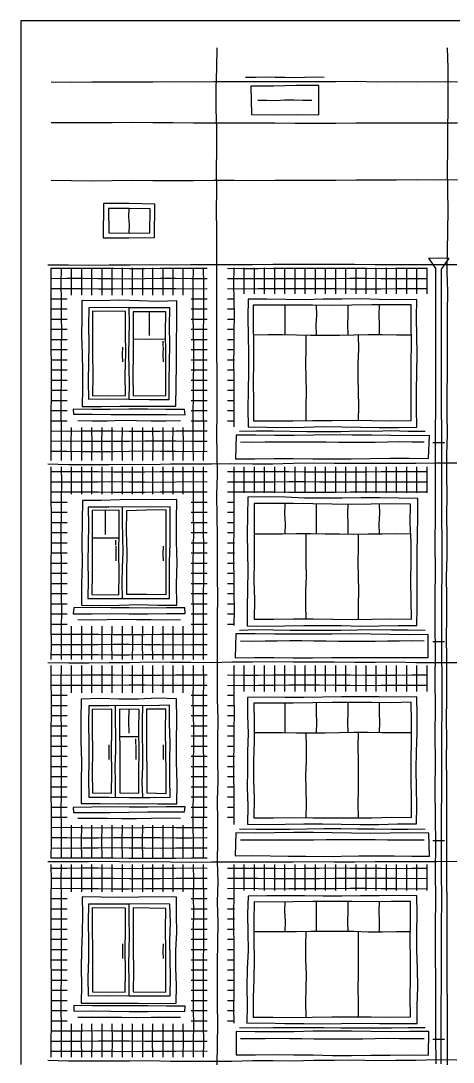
# Model space of a CAD drawing. Header units: millimetres. Extents: x 0 to 345, y 0 to 655.
# Drawn here: x 180 to 243.8, y 166.4 to 320 of the extents above; entities that cross this region are included whole.
import ezdxf

# ---------------------------------------------------------------- set-up
doc = ezdxf.new("R2010")
doc.units = ezdxf.units.MM
for name, color, linetype, true_color in [('01_KARKAS', 1, 'Continuous', 0xd62728), ('02_PROYOMY', 5, 'Continuous', 0x1f5fd6), ('03_BALKONY', 3, 'Continuous', 0x2ca02c), ('04_KLADKA', 32, 'Continuous', 0x8c5a2b), ('06_VODOSTOK', 4, 'Continuous', 0x0f9aa0), ('08_KRYSHA', 8, 'Continuous', 0x444444)]:
    doc.layers.add(name, color=color, linetype=linetype, true_color=true_color)

msp = doc.modelspace()

# ---------------------------------------------------------------- linework, layer by layer
at = {"layer": '01_KARKAS'}
for points in [[(246, 320), (243, 320), (240, 320), (237, 320), (234, 320), (231, 320), (228, 320), (225, 320), (222, 320), (219, 320), (216, 320), (213, 320), (210, 320), (207, 320), (204, 320), (201, 320), (198, 320), (195, 320), (192, 320), (189, 320), (186, 320), (183, 320), (180, 320)], [(180, 320), (180, 316.98), (180, 313.96), (180, 310.94), (180, 307.92), (180, 304.91), (180, 301.89), (180, 298.87), (180, 295.85), (180, 292.83), (180, 289.81), (180, 286.79), (180, 283.77), (180, 280.75), (180, 277.74), (180, 274.72), (180, 271.7), (180, 268.68), (180, 265.66), (180, 262.64), (180, 259.62), (180, 256.6), (180, 253.58), (180, 250.57), (180, 247.55), (180, 244.53), (180, 241.51), (180, 238.49), (180, 235.47), (180, 232.45), (180, 229.43), (180, 226.42), (180, 223.4), (180, 220.38), (180, 217.36), (180, 214.34), (180, 211.32), (180, 208.3), (180, 205.28), (180, 202.26), (180, 199.25), (180, 196.23), (180, 193.21), (180, 190.19), (180, 187.17), (180, 184.15), (180, 181.13), (180, 178.11), (180, 175.09), (180, 172.08), (180, 169.06), (180, 166.04)], [(209.02, 166), (209.03, 169), (209.08, 172), (209.05, 175), (209.04, 178), (209.07, 181), (209.11, 184), (209.12, 187), (209.04, 190), (209.13, 193), (209.04, 196), (209.09, 199), (209.09, 202), (209.04, 205), (209.14, 208), (209.09, 211), (209.08, 214), (209.13, 217), (209.06, 220), (209.06, 223), (209.07, 226), (209.06, 229), (209.04, 232), (209.1, 235), (209.06, 238), (209.03, 241), (209.04, 244), (209, 247), (208.97, 250), (209.04, 253), (208.99, 256), (208.96, 259), (208.98, 262), (209.01, 265), (208.98, 268), (208.97, 271), (208.95, 274), (208.94, 277), (208.97, 280), (208.97, 283), (208.97, 286), (208.95, 289), (208.91, 292), (208.94, 295), (208.91, 298), (208.93, 301), (208.94, 304), (208.87, 307), (208.87, 310), (208.94, 313), (209, 316)], [(243.01, 166), (243.01, 169), (242.99, 172), (243, 175), (242.95, 178), (242.95, 181), (242.97, 184), (242.94, 187), (242.94, 190), (242.93, 193), (242.9, 196), (242.92, 199), (242.9, 202), (242.92, 205), (242.93, 208), (242.88, 211), (242.92, 214), (242.87, 217), (242.91, 220), (242.92, 223), (242.9, 226), (242.88, 229), (242.9, 232), (242.91, 235), (242.88, 238), (242.94, 241), (242.94, 244), (242.89, 247), (242.95, 250), (242.9, 253), (242.92, 256), (243, 259), (242.95, 262), (242.95, 265), (242.99, 268), (243.03, 271), (243, 274), (243.02, 277), (243.05, 280), (242.97, 283), (243.03, 286), (243.07, 289), (243.09, 292), (243.04, 295), (243.01, 298), (243.06, 301), (243.06, 304), (243.1, 307), (243.1, 310), (243.12, 313), (243, 316)], [(184, 284), (187.02, 283.98), (190.04, 283.95), (193.06, 283.98), (196.08, 284.02), (199.1, 284.03), (202.12, 283.98), (205.13, 284.03), (208.15, 284.03), (211.17, 284.04), (214.19, 284.03), (217.21, 284.09), (220.23, 284.09), (223.25, 284.08), (226.27, 284.11), (229.29, 284.09), (232.31, 284.05), (235.33, 284.07), (238.35, 284.03), (241.37, 284.07), (244.38, 284.05)], [(184, 254.67), (187.02, 254.55), (190.04, 254.55), (193.06, 254.57), (196.08, 254.6), (199.1, 254.57), (202.12, 254.66), (205.13, 254.66), (208.15, 254.66), (211.17, 254.69), (214.19, 254.66), (217.21, 254.66), (220.23, 254.76), (223.25, 254.77), (226.27, 254.76), (229.29, 254.74), (232.31, 254.74), (235.33, 254.73), (238.35, 254.76), (241.37, 254.78), (244.38, 254.78)], [(184, 225.33), (187.02, 225.29), (190.04, 225.3), (193.06, 225.34), (196.08, 225.32), (199.1, 225.43), (202.12, 225.41), (205.13, 225.37), (208.15, 225.36), (211.17, 225.42), (214.19, 225.45), (217.21, 225.47), (220.23, 225.42), (223.25, 225.44), (226.27, 225.43), (229.29, 225.39), (232.31, 225.38), (235.33, 225.42), (238.35, 225.34), (241.37, 225.33), (244.38, 225.36)], [(184, 196), (187.02, 195.99), (190.04, 195.97), (193.06, 196.01), (196.08, 195.94), (199.1, 195.97), (202.12, 195.94), (205.13, 195.89), (208.15, 195.94), (211.17, 195.93), (214.19, 195.95), (217.21, 195.94), (220.23, 195.95), (223.25, 195.97), (226.27, 195.91), (229.29, 195.93), (232.31, 195.97), (235.33, 195.98), (238.35, 195.99), (241.37, 195.97), (244.38, 196.03)], [(184, 166.67), (187.02, 166.57), (190.04, 166.56), (193.06, 166.56), (196.08, 166.57), (199.1, 166.61), (202.12, 166.55), (205.13, 166.54), (208.15, 166.55), (211.17, 166.55), (214.19, 166.63), (217.21, 166.62), (220.23, 166.57), (223.25, 166.67), (226.27, 166.66), (229.29, 166.7), (232.31, 166.64), (235.33, 166.66), (238.35, 166.68), (241.37, 166.75), (244.38, 166.71)]]:
    msp.add_lwpolyline(points, dxfattribs=at)
at = {"layer": '02_PROYOMY'}
for points in [[(189.03, 278.74), (189.03, 276.14), (188.98, 273.53), (189.07, 270.93), (189.09, 268.33), (189.09, 265.72), (189.08, 263.12)], [(203.06, 278.67), (200.25, 278.61), (197.44, 278.69), (194.64, 278.78), (191.83, 278.68), (189.03, 278.74)], [(202.9, 263.15), (202.95, 266.26), (202.99, 269.36), (202.97, 272.46), (203.04, 275.56), (203.06, 278.67)], [(190.03, 277.68), (190, 274.99), (190.04, 272.29), (190.01, 269.6), (189.97, 266.91), (189.99, 264.21)], [(202.02, 277.67), (199.02, 277.66), (196.02, 277.66), (193.02, 277.69), (190.03, 277.68)], [(190.59, 277.15), (190.58, 274.03), (190.61, 270.92), (190.62, 267.8), (190.6, 264.69)], [(195.48, 277.14), (190.59, 277.15)], [(195.46, 264.74), (195.43, 267.84), (195.5, 270.94), (195.47, 274.04), (195.48, 277.14)], [(196, 264.17), (196.04, 266.42), (195.99, 268.67), (195.97, 270.92), (196.01, 273.17), (196.03, 275.42), (196, 277.67)], [(196.6, 277.09), (196.59, 273.99), (196.59, 270.89), (196.54, 267.79), (196.57, 264.69)], [(201.4, 277.06), (196.6, 277.09)], [(199, 273.58), (198.99, 275.32), (199, 277.07)], [(201.44, 264.73), (201.44, 267.82), (201.43, 270.9), (201.38, 273.98), (201.4, 277.06)], [(201.92, 264.16), (201.91, 266.86), (201.98, 269.56), (202.03, 272.27), (201.95, 274.97), (202.02, 277.67)], [(196.6, 273.08), (199, 273.06), (201.4, 273.08)], [(201, 271.98), (201, 272.73)], [(195.05, 269.68), (195.02, 270.76), (195.05, 271.85)], [(201.05, 269.68), (201.04, 270.76), (201.05, 271.85)], [(189.99, 264.21), (192.97, 264.23), (195.96, 264.2), (198.94, 264.15), (201.92, 264.16)], [(190.6, 264.69), (195.46, 264.74)], [(196.57, 264.69), (201.44, 264.73)], [(204.16, 262.65), (201.43, 262.64), (198.69, 262.69), (195.96, 262.71), (193.22, 262.68), (190.49, 262.66), (187.75, 262.71)], [(187.75, 262.71), (187.78, 261.98)], [(189.08, 263.12), (191.85, 263.1), (194.61, 263.13), (197.38, 263.17), (200.14, 263.16), (202.9, 263.15)], [(187.78, 261.98), (190.52, 261.99), (193.27, 261.92), (196.01, 261.92), (198.76, 261.93), (201.5, 261.92), (204.25, 261.89)], [(204.25, 261.89), (204.16, 262.65)], [(188.4, 261.02), (190.57, 260.99), (192.74, 261.01), (194.91, 261.07), (197.09, 261.03), (199.26, 261), (201.43, 260.99), (203.6, 261.02)], [(189.11, 249.26), (189.04, 246.17), (189.01, 243.07), (189.05, 239.98), (188.96, 236.89), (188.96, 233.79)], [(203.03, 249.4), (200.25, 249.34), (197.46, 249.38), (194.68, 249.33), (191.89, 249.25), (189.11, 249.26)], [(203.03, 233.82), (203.01, 236.94), (203.09, 240.05), (203.01, 243.17), (202.98, 246.28), (203.03, 249.4)], [(189.96, 248.27), (190, 245.57), (189.97, 242.88), (189.91, 240.18), (189.96, 237.48), (189.92, 234.78)], [(202.04, 248.3), (199.02, 248.25), (196, 248.32), (192.98, 248.25), (189.96, 248.27)], [(190.54, 247.74), (190.52, 244.65), (190.52, 241.55), (190.56, 238.46), (190.51, 235.36)], [(194.51, 247.82), (190.54, 247.74)], [(192.52, 244.24), (192.52, 245.99), (192.52, 247.73)], [(194.48, 235.34), (194.51, 238.46), (194.47, 241.58), (194.53, 244.7), (194.51, 247.82)], [(195.04, 234.83), (194.99, 237.08), (195.02, 239.33), (195.11, 241.58), (195.05, 243.83), (195.02, 246.08), (195.04, 248.33)], [(195.62, 247.73), (195.58, 244.66), (195.64, 241.58), (195.59, 238.51), (195.61, 235.43)], [(201.48, 247.84), (198.55, 247.82), (195.62, 247.73)], [(201.47, 235.35), (201.46, 238.47), (201.48, 241.59), (201.47, 244.72), (201.48, 247.84)], [(201.95, 234.76), (201.97, 237.46), (201.94, 240.17), (202.04, 242.88), (202.04, 245.59), (202.04, 248.3)], [(190.6, 243.74), (192.52, 243.71), (194.44, 243.74)], [(194.04, 242.64), (194.04, 243.39)], [(194.09, 240.34), (194.1, 241.43), (194.09, 242.51)], [(201.05, 240.34), (201.03, 241.43), (201.05, 242.51)], [(190.51, 235.36), (194.48, 235.34)], [(195.61, 235.43), (198.54, 235.4), (201.47, 235.35)], [(188.96, 233.79), (191.77, 233.76), (194.59, 233.8), (197.4, 233.88), (200.22, 233.8), (203.03, 233.82)], [(189.92, 234.78), (192.93, 234.77), (195.94, 234.77), (198.94, 234.79), (201.95, 234.76)], [(187.81, 233.39), (187.74, 232.52)], [(187.74, 232.52), (190.49, 232.53), (193.24, 232.57), (196, 232.5), (198.75, 232.51), (201.5, 232.58), (204.25, 232.55)], [(204.23, 233.39), (201.5, 233.41), (198.76, 233.37), (196.02, 233.38), (193.28, 233.4), (190.54, 233.43), (187.81, 233.39)], [(204.25, 232.55), (204.23, 233.39)], [(188.4, 231.68), (190.57, 231.62), (192.74, 231.68), (194.91, 231.72), (197.09, 231.7), (199.26, 231.66), (201.43, 231.64), (203.6, 231.68)], [(188.91, 219.95), (188.87, 216.87), (188.85, 213.8), (188.95, 210.72), (188.9, 207.64), (188.9, 204.56)], [(202.98, 220), (200.17, 220.06), (197.35, 219.92), (194.54, 219.93), (191.72, 220.01), (188.91, 219.95)], [(203.04, 204.49), (203.11, 207.59), (203.01, 210.69), (202.97, 213.8), (203.04, 216.9), (202.98, 220)], [(190.03, 218.93), (190, 216.24), (190.05, 213.54), (190.04, 210.84), (190, 208.15), (190.03, 205.45)], [(201.97, 219.02), (198.98, 218.97), (196, 219), (193.02, 218.96), (190.03, 218.93)], [(190.55, 218.42), (190.53, 215.34), (190.6, 212.26), (190.54, 209.17), (190.58, 206.09)], [(193.42, 218.44), (190.55, 218.42)], [(193.41, 206.04), (193.42, 209.14), (193.38, 212.24), (193.43, 215.34), (193.42, 218.44)], [(194, 205.5), (193.99, 207.75), (193.94, 210), (194.02, 212.25), (194.04, 214.5), (193.99, 216.75), (194, 219)], [(194.59, 218.44), (194.58, 215.35), (194.61, 212.27), (194.64, 209.19), (194.6, 206.1)], [(197.5, 218.42), (194.59, 218.44)], [(196, 214.91), (195.96, 216.66), (196, 218.4)], [(197.42, 206.05), (197.43, 209.15), (197.49, 212.24), (197.45, 215.33), (197.5, 218.42)], [(198, 205.5), (197.94, 207.75), (198.04, 210), (198.01, 212.25), (197.95, 214.5), (197.99, 216.75), (198, 219)], [(201.42, 218.43), (198.54, 218.46)], [(198.54, 218.46), (198.56, 215.37), (198.54, 212.28), (198.59, 209.19), (198.59, 206.11)], [(201.45, 206.03), (201.46, 209.13), (201.43, 212.23), (201.39, 215.33), (201.42, 218.43)], [(202.04, 205.45), (202.01, 208.17), (202, 210.88), (202.04, 213.59), (201.96, 216.31), (201.97, 219.02)], [(194.6, 214.41), (197.4, 214.41)], [(197, 213.31), (197, 214.06)], [(193.05, 211.01), (193.06, 212.09), (193.05, 213.18)], [(197.05, 211.01), (197.04, 212.09), (197.05, 213.18)], [(201.05, 211.01), (201.08, 212.09), (201.05, 213.18)], [(190.58, 206.09), (193.41, 206.04)], [(194.6, 206.1), (197.42, 206.05)], [(198.59, 206.11), (201.45, 206.03)], [(188.9, 204.56), (191.73, 204.53), (194.56, 204.49), (197.39, 204.55), (200.21, 204.5), (203.04, 204.49)], [(190.03, 205.45), (193.03, 205.49), (196.03, 205.43), (199.03, 205.43), (202.04, 205.45)], [(204.25, 204.05), (201.49, 204.03), (198.74, 203.99), (195.99, 204.01), (193.24, 204.03), (190.49, 203.99), (187.74, 203.96)], [(187.74, 203.96), (187.76, 203.22)], [(187.76, 203.22), (190.49, 203.21), (193.22, 203.23), (195.95, 203.28), (198.69, 203.3), (201.42, 203.3), (204.15, 203.32)], [(204.15, 203.32), (204.25, 204.05)], [(188.4, 202.35), (190.57, 202.39), (192.74, 202.37), (194.91, 202.32), (197.09, 202.31), (199.26, 202.38), (201.43, 202.41), (203.6, 202.35)], [(189.06, 190.76), (189.1, 188.14), (189.06, 185.53), (188.98, 182.91), (188.93, 180.3), (188.97, 177.68), (188.93, 175.06)], [(202.98, 190.72), (200.2, 190.78), (197.41, 190.73), (194.63, 190.69), (191.85, 190.74), (189.06, 190.76)], [(202.95, 175.06), (202.99, 177.67), (202.91, 180.28), (202.91, 182.89), (203.03, 185.5), (203.01, 188.11), (202.98, 190.72)], [(190, 189.68), (189.97, 186.98), (190, 184.28), (189.98, 181.58), (189.92, 178.88), (189.94, 176.18)], [(202.03, 189.7), (199.03, 189.73), (196.02, 189.68), (193.01, 189.7), (190, 189.68)], [(190.56, 189.15), (190.55, 186.05), (190.57, 182.95), (190.61, 179.85), (190.6, 176.75)], [(195.48, 189.1), (190.56, 189.15)], [(195.41, 176.72), (195.44, 179.81), (195.43, 182.91), (195.47, 186.01), (195.48, 189.1)], [(196, 176.17), (195.99, 178.42), (195.97, 180.67), (196.01, 182.92), (196.03, 185.17), (195.99, 187.42), (196, 189.67)], [(196.6, 189.14), (196.59, 186.04), (196.6, 182.94), (196.64, 179.85), (196.6, 176.75)], [(201.41, 189.06), (196.6, 189.14)], [(201.42, 176.7), (201.41, 179.79), (201.44, 182.88), (201.39, 185.97), (201.41, 189.06)], [(202.06, 176.18), (202.11, 178.88), (202.05, 181.59), (202.03, 184.29), (202.09, 187), (202.03, 189.7)], [(195.05, 181.68), (195.07, 182.76), (195.05, 183.85)], [(201.05, 181.68), (201.01, 182.76), (201.05, 183.85)], [(190.6, 176.75), (195.41, 176.72)], [(196.6, 176.75), (201.42, 176.7)], [(189.94, 176.18), (192.97, 176.21), (196, 176.17), (199.03, 176.17), (202.06, 176.18)], [(187.85, 174.74), (187.82, 173.92)], [(187.82, 173.92), (190.55, 173.93), (193.28, 173.91), (196.02, 173.87), (198.75, 173.86), (201.49, 173.91), (204.22, 173.87)], [(204.25, 174.64), (201.52, 174.65), (198.78, 174.7), (196.05, 174.68), (193.32, 174.68), (190.58, 174.71), (187.85, 174.74)], [(188.93, 175.06), (191.73, 175.06), (194.54, 175.1), (197.34, 175.06), (200.15, 175.02), (202.95, 175.06)], [(204.22, 173.87), (204.25, 174.64)], [(188.4, 173.02), (190.57, 173.03), (192.74, 173.03), (194.91, 173), (197.09, 172.99), (199.26, 173.02), (201.43, 173.04), (203.6, 173.02)]]:
    msp.add_lwpolyline(points, dxfattribs=at)
at = {"layer": '03_BALKONY'}
for points in [[(213.59, 278.93), (213.54, 276.24), (213.55, 273.55), (213.63, 270.86), (213.63, 268.17), (213.55, 265.48), (213.53, 262.79), (213.57, 260.1)], [(238.47, 278.9), (235.71, 278.86), (232.94, 278.88), (230.18, 278.97), (227.41, 278.95), (224.65, 278.93), (221.88, 278.86), (219.12, 278.89), (216.35, 278.93), (213.59, 278.93)], [(237.64, 278.08), (234.73, 278.12), (231.82, 278.09), (228.9, 278.05), (225.99, 278.02), (223.07, 278.05), (220.16, 278.07), (217.25, 278.07), (214.33, 278.04)], [(219.04, 273.67), (219.03, 275.13), (219.03, 276.6), (219.04, 278.07)], [(223.68, 273.67), (223.64, 275.13), (223.71, 276.6), (223.68, 278.07)], [(228.32, 273.67), (228.29, 275.13), (228.34, 276.6), (228.32, 278.07)], [(232.96, 273.67), (232.99, 275.13), (232.9, 276.6), (232.96, 278.07)], [(237.65, 261.06), (237.63, 263.9), (237.62, 266.73), (237.64, 269.57), (237.69, 272.41), (237.65, 275.24), (237.64, 278.08)], [(238.48, 260.06), (238.43, 262.75), (238.43, 265.44), (238.5, 268.13), (238.53, 270.82), (238.5, 273.51), (238.42, 276.21), (238.47, 278.9)], [(214.33, 278.04), (214.31, 275.2), (214.37, 272.36), (214.37, 269.53), (214.3, 266.69), (214.34, 263.85), (214.35, 261.01)], [(214.4, 273.67), (216.51, 273.71), (218.62, 273.71), (220.73, 273.67), (222.84, 273.61), (224.95, 273.62), (227.05, 273.65), (229.16, 273.67), (231.27, 273.71), (233.38, 273.73), (235.49, 273.68), (237.6, 273.67)], [(222.13, 261.07), (222.12, 263.17), (222.18, 265.27), (222.12, 267.37), (222.09, 269.47), (222.13, 271.57), (222.13, 273.67)], [(229.87, 261.07), (229.9, 263.17), (229.89, 265.27), (229.82, 267.37), (229.83, 269.47), (229.92, 271.57), (229.87, 273.67)], [(213.57, 260.1), (216.34, 260.04), (219.1, 260.03), (221.87, 260.06), (224.64, 260.14), (227.41, 260.11), (230.17, 260.08), (232.94, 260), (235.71, 260.02), (238.48, 260.06)], [(214.35, 261.01), (217.26, 261.01), (220.18, 260.98), (223.09, 261.03), (226, 261.05), (228.91, 261.09), (231.83, 261.04), (234.74, 261), (237.65, 261.06)], [(211.81, 258.89), (211.69, 255.37)], [(240.34, 258.84), (237.49, 258.8), (234.64, 258.85), (231.78, 258.86), (228.93, 258.9), (226.08, 258.91), (223.22, 258.88), (220.37, 258.81), (217.52, 258.85), (214.67, 258.86), (211.81, 258.89)], [(212.3, 259.47), (214.79, 259.5), (217.28, 259.5), (219.77, 259.49), (222.26, 259.43), (224.75, 259.4), (227.25, 259.41), (229.74, 259.51), (232.23, 259.49), (234.72, 259.54), (237.21, 259.46), (239.7, 259.47)], [(240.21, 255.44), (240.34, 258.84)], [(212.45, 257.87), (214.26, 257.85), (216.06, 257.89), (217.87, 257.9), (219.68, 257.89), (221.48, 257.9), (223.29, 257.88), (225.1, 257.87), (226.9, 257.82), (228.71, 257.83), (230.52, 257.82), (232.32, 257.85), (234.13, 257.88), (235.94, 257.92), (237.74, 257.91), (239.55, 257.87)], [(211.69, 255.37), (214.54, 255.39), (217.39, 255.43), (220.24, 255.43), (223.1, 255.39), (225.95, 255.39), (228.8, 255.4), (231.65, 255.44), (234.5, 255.47), (237.35, 255.49), (240.21, 255.44)], [(213.53, 249.71), (213.48, 247), (213.44, 244.29), (213.46, 241.58), (213.54, 238.88), (213.49, 236.17), (213.43, 233.46), (213.42, 230.75)], [(238.61, 249.53), (235.82, 249.58), (233.03, 249.62), (230.25, 249.62), (227.46, 249.58), (224.67, 249.6), (221.89, 249.6), (219.1, 249.72), (216.31, 249.77), (213.53, 249.71)], [(238.5, 230.78), (238.54, 233.46), (238.53, 236.14), (238.52, 238.81), (238.55, 241.49), (238.59, 244.17), (238.64, 246.85), (238.61, 249.53)], [(214.44, 248.79), (214.45, 245.95), (214.48, 243.11), (214.44, 240.27), (214.43, 237.43), (214.49, 234.59), (214.47, 231.75)], [(237.53, 248.68), (234.64, 248.73), (231.76, 248.7), (228.87, 248.67), (225.98, 248.71), (223.1, 248.76), (220.21, 248.78), (217.32, 248.81), (214.44, 248.79)], [(219.04, 244.33), (219.09, 245.8), (219, 247.27), (219.04, 248.73)], [(223.68, 244.33), (223.68, 245.8), (223.68, 247.27), (223.68, 248.73)], [(228.32, 244.33), (228.34, 245.8), (228.31, 247.27), (228.32, 248.73)], [(232.96, 244.33), (232.93, 245.8), (233, 247.27), (232.96, 248.73)], [(237.68, 231.74), (237.62, 234.57), (237.59, 237.39), (237.64, 240.21), (237.63, 243.03), (237.52, 245.86), (237.53, 248.68)], [(214.4, 244.33), (216.51, 244.3), (218.62, 244.34), (220.73, 244.39), (222.84, 244.37), (224.95, 244.33), (227.05, 244.33), (229.16, 244.29), (231.27, 244.31), (233.38, 244.31), (235.49, 244.35), (237.6, 244.33)], [(222.13, 231.73), (222.07, 233.83), (222.08, 235.93), (222.19, 238.03), (222.15, 240.13), (222.12, 242.23), (222.13, 244.33)], [(229.87, 231.73), (229.89, 233.83), (229.93, 235.93), (229.88, 238.03), (229.84, 240.13), (229.88, 242.23), (229.87, 244.33)], [(213.42, 230.75), (216.21, 230.69), (219, 230.76), (221.78, 230.81), (224.57, 230.81), (227.36, 230.79), (230.14, 230.7), (232.93, 230.74), (235.72, 230.79), (238.5, 230.78)], [(214.47, 231.75), (217.37, 231.75), (220.27, 231.78), (223.17, 231.77), (226.07, 231.72), (228.97, 231.69), (231.87, 231.73), (234.78, 231.79), (237.68, 231.74)], [(211.77, 229.56), (211.66, 226.05)], [(240.16, 229.45), (237.32, 229.4), (234.48, 229.48), (231.65, 229.53), (228.81, 229.55), (225.97, 229.53), (223.13, 229.5), (220.29, 229.5), (217.45, 229.5), (214.61, 229.56), (211.77, 229.56)], [(212.3, 230.13), (214.79, 230.21), (217.28, 230.18), (219.77, 230.13), (222.26, 230.1), (224.75, 230.1), (227.25, 230.09), (229.74, 230.15), (232.23, 230.19), (234.72, 230.15), (237.21, 230.15), (239.7, 230.13)], [(240.16, 226.09), (240.16, 229.45)], [(212.45, 228.53), (214.26, 228.51), (216.06, 228.54), (217.87, 228.55), (219.68, 228.58), (221.48, 228.57), (223.29, 228.54), (225.1, 228.55), (226.9, 228.51), (228.71, 228.51), (230.52, 228.5), (232.32, 228.49), (234.13, 228.52), (235.94, 228.54), (237.74, 228.58), (239.55, 228.53)], [(211.66, 226.05), (214.51, 226.06), (217.36, 226.06), (220.21, 226.03), (223.06, 226.04), (225.91, 226.06), (228.76, 226.1), (231.61, 226.1), (234.46, 226.1), (237.31, 226.07), (240.16, 226.09)], [(213.48, 220.2), (213.46, 217.53), (213.56, 214.86), (213.49, 212.19), (213.47, 209.51), (213.44, 206.84), (213.51, 204.17), (213.49, 201.49)], [(238.49, 220.27), (235.71, 220.23), (232.93, 220.26), (230.15, 220.29), (227.37, 220.27), (224.59, 220.24), (221.81, 220.17), (219.04, 220.18), (216.26, 220.22), (213.48, 220.2)], [(238.41, 201.52), (238.46, 204.2), (238.44, 206.87), (238.37, 209.55), (238.42, 212.23), (238.51, 214.91), (238.51, 217.59), (238.49, 220.27)], [(214.42, 219.34), (214.45, 216.52), (214.45, 213.7), (214.37, 210.87), (214.38, 208.05), (214.45, 205.23), (214.4, 202.41)], [(237.65, 219.47), (234.75, 219.4), (231.84, 219.44), (228.94, 219.44), (226.04, 219.42), (223.13, 219.38), (220.23, 219.34), (217.33, 219.36), (214.42, 219.34)], [(219.04, 215), (219.03, 216.47), (219.04, 217.93), (219.04, 219.4)], [(223.68, 215), (223.71, 216.47), (223.66, 217.93), (223.68, 219.4)], [(228.32, 215), (228.31, 216.47), (228.33, 217.93), (228.32, 219.4)], [(232.96, 215), (233, 216.47), (232.95, 217.93), (232.96, 219.4)], [(237.68, 202.46), (237.69, 205.3), (237.65, 208.13), (237.62, 210.97), (237.68, 213.8), (237.69, 216.64), (237.65, 219.47)], [(214.4, 215), (216.51, 215.01), (218.62, 215), (220.73, 214.98), (222.84, 214.96), (224.95, 214.98), (227.05, 215.01), (229.16, 215.06), (231.27, 215.05), (233.38, 215.01), (235.49, 215), (237.6, 215)], [(222.13, 202.4), (222.17, 204.5), (222.13, 206.6), (222.1, 208.7), (222.17, 210.8), (222.19, 212.9), (222.13, 215)], [(229.87, 202.4), (229.82, 204.5), (229.86, 206.6), (229.89, 208.7), (229.88, 210.8), (229.83, 212.9), (229.87, 215)], [(213.49, 201.49), (216.26, 201.43), (219.03, 201.5), (221.8, 201.55), (224.57, 201.54), (227.34, 201.51), (230.11, 201.45), (232.87, 201.44), (235.64, 201.53), (238.41, 201.52)], [(214.4, 202.41), (217.31, 202.43), (220.22, 202.47), (223.13, 202.44), (226.04, 202.4), (228.95, 202.41), (231.86, 202.44), (234.77, 202.51), (237.68, 202.46)], [(211.76, 200.21), (211.67, 196.81)], [(240.23, 200.17), (237.38, 200.21), (234.54, 200.17), (231.69, 200.11), (228.84, 200.16), (225.99, 200.2), (223.15, 200.26), (220.3, 200.25), (217.45, 200.19), (214.6, 200.16), (211.76, 200.21)], [(212.3, 200.8), (214.79, 200.77), (217.28, 200.77), (219.77, 200.76), (222.26, 200.81), (224.75, 200.87), (227.25, 200.83), (229.74, 200.82), (232.23, 200.79), (234.72, 200.73), (237.21, 200.77), (239.7, 200.8)], [(240.34, 196.77), (240.23, 200.17)], [(212.45, 199.2), (214.26, 199.2), (216.06, 199.18), (217.87, 199.16), (219.68, 199.18), (221.48, 199.16), (223.29, 199.18), (225.1, 199.23), (226.9, 199.24), (228.71, 199.22), (230.52, 199.22), (232.32, 199.22), (234.13, 199.18), (235.94, 199.17), (237.74, 199.17), (239.55, 199.2)], [(211.67, 196.81), (214.28, 196.87), (216.88, 196.82), (219.49, 196.76), (222.09, 196.75), (224.7, 196.73), (227.31, 196.79), (229.91, 196.81), (232.52, 196.83), (235.12, 196.82), (237.73, 196.78), (240.34, 196.77)], [(213.55, 190.87), (213.48, 188.19), (213.52, 185.51), (213.56, 182.83), (213.44, 180.15), (213.38, 177.47), (213.41, 174.79), (213.39, 172.11)], [(238.5, 190.94), (235.73, 190.97), (232.96, 190.94), (230.18, 190.9), (227.41, 190.89), (224.64, 190.89), (221.87, 190.9), (219.1, 190.93), (216.32, 190.94), (213.55, 190.87)], [(238.54, 172.06), (238.51, 174.76), (238.61, 177.46), (238.57, 180.15), (238.5, 182.85), (238.49, 185.55), (238.52, 188.25), (238.5, 190.94)], [(214.46, 190.01), (214.4, 187.18), (214.42, 184.35), (214.44, 181.52), (214.4, 178.69), (214.3, 175.86), (214.32, 173.02)], [(237.57, 190.1), (234.68, 190.07), (231.79, 190.05), (228.9, 190.06), (226.02, 190.1), (223.13, 190.1), (220.24, 190.03), (217.35, 189.99), (214.46, 190.01)], [(219.04, 185.67), (219.1, 187.13), (219.01, 188.6), (219.04, 190.07)], [(223.68, 185.67), (223.68, 187.13), (223.66, 188.6), (223.68, 190.07)], [(228.32, 185.67), (228.28, 187.13), (228.35, 188.6), (228.32, 190.07)], [(232.96, 185.67), (232.98, 187.13), (232.93, 188.6), (232.96, 190.07)], [(237.54, 173.07), (237.52, 175.91), (237.57, 178.75), (237.57, 181.59), (237.51, 184.43), (237.55, 187.26), (237.57, 190.1)], [(214.4, 185.67), (216.51, 185.65), (218.62, 185.64), (220.73, 185.67), (222.84, 185.68), (224.95, 185.7), (227.05, 185.69), (229.16, 185.69), (231.27, 185.61), (233.38, 185.63), (235.49, 185.66), (237.6, 185.67)], [(222.13, 173.07), (222.1, 175.17), (222.16, 177.27), (222.19, 179.37), (222.09, 181.47), (222.09, 183.57), (222.13, 185.67)], [(229.87, 173.07), (229.88, 175.17), (229.81, 177.27), (229.88, 179.37), (229.89, 181.47), (229.88, 183.57), (229.87, 185.67)], [(213.39, 172.11), (216.19, 172.16), (218.98, 172.06), (221.78, 172.06), (224.57, 172.03), (227.37, 172.09), (230.16, 172.11), (232.95, 172.08), (235.75, 172.06), (238.54, 172.06)], [(214.32, 173.02), (217.22, 173.01), (220.13, 172.99), (223.03, 173.02), (225.93, 173.09), (228.83, 173.09), (231.74, 173.07), (234.64, 173.03), (237.54, 173.07)], [(240.23, 170.92), (237.39, 170.9), (234.54, 170.85), (231.69, 170.9), (228.85, 170.94), (226, 170.94), (223.16, 170.93), (220.31, 170.87), (217.47, 170.83), (214.62, 170.86), (211.78, 170.88)], [(211.78, 170.88), (211.82, 167.45)], [(212.3, 171.47), (214.79, 171.46), (217.28, 171.51), (219.77, 171.5), (222.26, 171.51), (224.75, 171.5), (227.25, 171.45), (229.74, 171.44), (232.23, 171.42), (234.72, 171.46), (237.21, 171.48), (239.7, 171.47)], [(240.19, 167.4), (240.23, 170.92)], [(212.45, 169.87), (214.26, 169.88), (216.06, 169.89), (217.87, 169.91), (219.68, 169.89), (221.48, 169.89), (223.29, 169.83), (225.1, 169.82), (226.9, 169.82), (228.71, 169.84), (230.52, 169.84), (232.32, 169.89), (234.13, 169.92), (235.94, 169.89), (237.74, 169.88), (239.55, 169.87)], [(211.82, 167.45), (214.66, 167.45), (217.5, 167.5), (220.33, 167.48), (223.17, 167.45), (226.01, 167.38), (228.84, 167.37), (231.68, 167.41), (234.52, 167.41), (237.35, 167.47), (240.19, 167.4)]]:
    msp.add_lwpolyline(points, dxfattribs=at)
at = {"layer": '04_KLADKA'}
for points in [[(184.5, 255.12), (184.47, 257.49), (184.48, 259.86), (184.49, 262.22), (184.52, 264.59), (184.53, 266.96), (184.53, 269.33), (184.5, 271.7), (184.5, 274.07), (184.48, 276.44), (184.48, 278.81), (184.49, 281.18), (184.5, 283.55)], [(184.5, 283.5), (186.8, 283.5), (189.1, 283.51), (191.4, 283.52), (193.7, 283.51), (196, 283.47), (198.3, 283.48), (200.6, 283.49), (202.9, 283.5), (205.2, 283.52), (207.5, 283.5)], [(186, 255.12), (186.02, 257.49), (186, 259.86), (185.97, 262.22), (185.96, 264.59), (186, 266.96), (186, 269.33), (186.03, 271.7), (186.04, 274.07), (186.03, 276.44), (186, 278.81), (185.97, 281.18), (186, 283.55)], [(187.5, 279.52), (187.5, 283.55)], [(189, 279.52), (189, 283.55)], [(190.5, 279.52), (190.5, 283.55)], [(192, 279.52), (192, 283.55)], [(193.5, 279.52), (193.5, 283.55)], [(195, 279.52), (195, 283.55)], [(196.5, 279.52), (196.5, 283.55)], [(198, 279.52), (198, 283.55)], [(199.5, 279.52), (199.5, 283.55)], [(201, 279.52), (201, 283.55)], [(202.5, 279.52), (202.5, 283.55)], [(204, 279.52), (204, 283.55)], [(205.5, 255.12), (205.47, 257.49), (205.47, 259.86), (205.46, 262.22), (205.5, 264.59), (205.5, 266.96), (205.54, 269.33), (205.53, 271.7), (205.51, 274.07), (205.47, 276.44), (205.47, 278.81), (205.47, 281.18), (205.5, 283.55)], [(207, 255.12), (207.04, 257.49), (207.02, 259.86), (207, 262.22), (206.98, 264.59), (206.98, 266.96), (206.97, 269.33), (206.99, 271.7), (207, 274.07), (207.03, 276.44), (207.02, 278.81), (207.02, 281.18), (207, 283.55)], [(210.5, 283.5), (212.77, 283.48), (215.04, 283.47), (217.31, 283.49), (219.58, 283.51), (221.85, 283.53), (224.12, 283.53), (226.38, 283.5), (228.65, 283.49), (230.92, 283.49), (233.19, 283.46), (235.46, 283.49), (237.73, 283.5), (240, 283.5)], [(211.5, 260.12), (211.51, 262.46), (211.51, 264.8), (211.49, 267.15), (211.47, 269.49), (211.5, 271.83), (211.5, 274.18), (211.54, 276.52), (211.51, 278.86), (211.48, 281.21), (211.5, 283.55)], [(213, 279.72), (213, 283.55)], [(214.5, 279.72), (214.5, 283.55)], [(216, 279.72), (216, 283.55)], [(217.5, 279.72), (217.5, 283.55)], [(219, 279.72), (219, 283.55)], [(220.5, 279.72), (220.5, 283.55)], [(222, 279.72), (222, 283.55)], [(223.5, 279.72), (223.5, 283.55)], [(225, 279.72), (225, 283.55)], [(226.5, 279.72), (226.5, 283.55)], [(228, 279.72), (228, 283.55)], [(229.5, 279.72), (229.5, 283.55)], [(231, 279.72), (231, 283.55)], [(232.5, 279.72), (232.5, 283.55)], [(234, 279.72), (234, 283.55)], [(235.5, 279.72), (235.5, 283.55)], [(237, 279.72), (237, 283.55)], [(238.5, 279.72), (238.5, 283.55)], [(240, 279.72), (240, 283.55)], [(184.5, 282), (186.8, 282.02), (189.1, 282.03), (191.4, 282.01), (193.7, 281.99), (196, 281.96), (198.3, 281.97), (200.6, 282.02), (202.9, 282.02), (205.2, 282.01), (207.5, 282)], [(210.5, 282), (212.77, 282), (215.04, 281.99), (217.31, 281.97), (219.58, 281.98), (221.85, 281.97), (224.12, 282.01), (226.38, 282.01), (228.65, 282.03), (230.92, 282.02), (233.19, 282.01), (235.46, 281.98), (237.73, 281.97), (240, 282)], [(184.5, 280.5), (186.8, 280.5), (189.1, 280.49), (191.4, 280.46), (193.7, 280.48), (196, 280.51), (198.3, 280.52), (200.6, 280.51), (202.9, 280.5), (205.2, 280.47), (207.5, 280.5)], [(210.5, 280.5), (212.77, 280.47), (215.04, 280.49), (217.31, 280.49), (219.58, 280.51), (221.85, 280.52), (224.12, 280.53), (226.38, 280.51), (228.65, 280.47), (230.92, 280.48), (233.19, 280.48), (235.46, 280.49), (237.73, 280.51), (240, 280.5)], [(184.5, 279), (186.85, 279)], [(205.15, 279), (207.5, 279)], [(210.5, 279), (211.55, 279)], [(184.5, 277.5), (186.85, 277.5)], [(205.15, 277.5), (207.5, 277.5)], [(210.5, 277.5), (211.55, 277.5)], [(184.5, 276), (186.85, 276)], [(205.15, 276), (207.5, 276)], [(210.5, 276), (211.55, 276)], [(184.5, 274.5), (186.85, 274.5)], [(205.15, 274.5), (207.5, 274.5)], [(210.5, 274.5), (211.55, 274.5)], [(184.5, 273), (186.85, 273)], [(205.15, 273), (207.5, 273)], [(210.5, 273), (211.55, 273)], [(184.5, 271.5), (186.85, 271.5)], [(205.15, 271.5), (207.5, 271.5)], [(210.5, 271.5), (211.55, 271.5)], [(184.5, 270), (186.85, 270)], [(205.15, 270), (207.5, 270)], [(210.5, 270), (211.55, 270)], [(184.5, 268.5), (186.85, 268.5)], [(205.15, 268.5), (207.5, 268.5)], [(210.5, 268.5), (211.55, 268.5)], [(184.5, 267), (186.85, 267)], [(205.15, 267), (207.5, 267)], [(210.5, 267), (211.55, 267)], [(184.5, 265.5), (186.85, 265.5)], [(205.15, 265.5), (207.5, 265.5)], [(210.5, 265.5), (211.55, 265.5)], [(184.5, 264), (186.85, 264)], [(205.15, 264), (207.5, 264)], [(210.5, 264), (211.55, 264)], [(184.5, 262.5), (186.85, 262.5)], [(205.15, 262.5), (207.5, 262.5)], [(210.5, 262.5), (211.55, 262.5)], [(184.5, 261), (186.85, 261)], [(187.5, 255.12), (187.46, 257.57), (187.5, 260.02)], [(189, 255.12), (189.03, 257.57), (189, 260.02)], [(190.5, 255.12), (190.53, 257.57), (190.5, 260.02)], [(192, 255.12), (191.97, 257.57), (192, 260.02)], [(193.5, 255.12), (193.48, 257.57), (193.5, 260.02)], [(195, 255.12), (194.97, 257.57), (195, 260.02)], [(196.5, 255.12), (196.47, 257.57), (196.5, 260.02)], [(198, 255.12), (198.03, 257.57), (198, 260.02)], [(199.5, 255.12), (199.53, 257.57), (199.5, 260.02)], [(201, 255.12), (201.03, 257.57), (201, 260.02)], [(202.5, 255.12), (202.47, 257.57), (202.5, 260.02)], [(204, 255.12), (204.03, 257.57), (204, 260.02)], [(205.15, 261), (207.5, 261)], [(210.5, 261), (211.55, 261)], [(184.5, 259.5), (186.8, 259.49), (189.1, 259.51), (191.4, 259.53), (193.7, 259.5), (196, 259.48), (198.3, 259.47), (200.6, 259.48), (202.9, 259.52), (205.2, 259.52), (207.5, 259.5)], [(184.5, 258), (186.8, 258.03), (189.1, 257.99), (191.4, 257.99), (193.7, 257.99), (196, 258.01), (198.3, 258.02), (200.6, 258.03), (202.9, 258.02), (205.2, 257.97), (207.5, 258)], [(184.5, 256.5), (186.8, 256.51), (189.1, 256.48), (191.4, 256.46), (193.7, 256.49), (196, 256.5), (198.3, 256.54), (200.6, 256.53), (202.9, 256.51), (205.2, 256.47), (207.5, 256.5)], [(184.5, 225.78), (184.51, 228.15), (184.48, 230.52), (184.48, 232.89), (184.49, 235.26), (184.48, 237.63), (184.5, 240), (184.53, 242.37), (184.51, 244.74), (184.52, 247.11), (184.49, 249.48), (184.46, 251.85), (184.5, 254.22)], [(184.5, 253.5), (186.8, 253.52), (189.1, 253.52), (191.4, 253.51), (193.7, 253.47), (196, 253.47), (198.3, 253.49), (200.6, 253.53), (202.9, 253.54), (205.2, 253.5), (207.5, 253.5)], [(186, 225.78), (185.99, 228.15), (186.01, 230.52), (186.04, 232.89), (186.02, 235.26), (186.02, 237.63), (186, 240), (185.96, 242.37), (185.96, 244.74), (185.99, 247.11), (186.01, 249.48), (186.04, 251.85), (186, 254.22)], [(187.5, 250.18), (187.5, 254.22)], [(189, 250.18), (189, 254.22)], [(190.5, 250.18), (190.5, 254.22)], [(192, 250.18), (192, 254.22)], [(193.5, 250.18), (193.5, 254.22)], [(195, 250.18), (195, 254.22)], [(196.5, 250.18), (196.5, 254.22)], [(198, 250.18), (198, 254.22)], [(199.5, 250.18), (199.5, 254.22)], [(201, 250.18), (201, 254.22)], [(202.5, 250.18), (202.5, 254.22)], [(204, 250.18), (204, 254.22)], [(205.5, 225.78), (205.51, 228.15), (205.51, 230.52), (205.49, 232.89), (205.47, 235.26), (205.47, 237.63), (205.47, 240), (205.52, 242.37), (205.54, 244.74), (205.52, 247.11), (205.51, 249.48), (205.5, 251.85), (205.5, 254.22)], [(207, 225.78), (206.99, 228.15), (206.97, 230.52), (206.98, 232.89), (207, 235.26), (207.01, 237.63), (207.01, 240), (207.03, 242.37), (206.99, 244.74), (206.97, 247.11), (206.96, 249.48), (206.98, 251.85), (207, 254.22)], [(210.5, 253.5), (212.77, 253.51), (215.04, 253.51), (217.31, 253.51), (219.58, 253.53), (221.85, 253.49), (224.12, 253.48), (226.38, 253.46), (228.65, 253.47), (230.92, 253.48), (233.19, 253.51), (235.46, 253.54), (237.73, 253.52), (240, 253.5)], [(211.5, 230.78), (211.54, 233.13), (211.52, 235.47), (211.49, 237.81), (211.47, 240.16), (211.47, 242.5), (211.5, 244.84), (211.52, 247.19), (211.53, 249.53), (211.52, 251.87), (211.5, 254.22)], [(213, 250.38), (213, 254.22)], [(214.5, 250.38), (214.5, 254.22)], [(216, 250.38), (216, 254.22)], [(217.5, 250.38), (217.5, 254.22)], [(219, 250.38), (219, 254.22)], [(220.5, 250.38), (220.5, 254.22)], [(222, 250.38), (222, 254.22)], [(223.5, 250.38), (223.5, 254.22)], [(225, 250.38), (225, 254.22)], [(226.5, 250.38), (226.5, 254.22)], [(228, 250.38), (228, 254.22)], [(229.5, 250.38), (229.5, 254.22)], [(231, 250.38), (231, 254.22)], [(232.5, 250.38), (232.5, 254.22)], [(234, 250.38), (234, 254.22)], [(235.5, 250.38), (235.5, 254.22)], [(237, 250.38), (237, 254.22)], [(238.5, 250.38), (238.5, 254.22)], [(240, 250.38), (240, 254.22)], [(184.5, 252), (186.8, 251.99), (189.1, 252.01), (191.4, 252.01), (193.7, 252.04), (196, 252), (198.3, 251.98), (200.6, 251.96), (202.9, 251.97), (205.2, 252.02), (207.5, 252)], [(210.5, 252), (212.77, 251.99), (215.04, 251.99), (217.31, 252), (219.58, 252.04), (221.85, 252.04), (224.12, 252.01), (226.38, 251.98), (228.65, 251.99), (230.92, 251.97), (233.19, 251.98), (235.46, 251.99), (237.73, 252.01), (240, 252)], [(184.5, 250.5), (186.8, 250.51), (189.1, 250.53), (191.4, 250.51), (193.7, 250.48), (196, 250.48), (198.3, 250.49), (200.6, 250.51), (202.9, 250.53), (205.2, 250.52), (207.5, 250.5)], [(210.5, 250.5), (212.77, 250.53), (215.04, 250.52), (217.31, 250.53), (219.58, 250.48), (221.85, 250.47), (224.12, 250.47), (226.38, 250.48), (228.65, 250.5), (230.92, 250.51), (233.19, 250.54), (235.46, 250.53), (237.73, 250.51), (240, 250.5)], [(184.5, 249), (186.85, 249)], [(205.15, 249), (207.5, 249)], [(210.5, 249), (211.55, 249)], [(184.5, 247.5), (186.85, 247.5)], [(205.15, 247.5), (207.5, 247.5)], [(210.5, 247.5), (211.55, 247.5)], [(184.5, 246), (186.85, 246)], [(205.15, 246), (207.5, 246)], [(210.5, 246), (211.55, 246)], [(184.5, 244.5), (186.85, 244.5)], [(205.15, 244.5), (207.5, 244.5)], [(210.5, 244.5), (211.55, 244.5)], [(184.5, 243), (186.85, 243)], [(205.15, 243), (207.5, 243)], [(210.5, 243), (211.55, 243)], [(184.5, 241.5), (186.85, 241.5)], [(205.15, 241.5), (207.5, 241.5)], [(210.5, 241.5), (211.55, 241.5)], [(184.5, 240), (186.85, 240)], [(205.15, 240), (207.5, 240)], [(210.5, 240), (211.55, 240)], [(184.5, 238.5), (186.85, 238.5)], [(205.15, 238.5), (207.5, 238.5)], [(210.5, 238.5), (211.55, 238.5)], [(184.5, 237), (186.85, 237)], [(205.15, 237), (207.5, 237)], [(210.5, 237), (211.55, 237)], [(184.5, 235.5), (186.85, 235.5)], [(205.15, 235.5), (207.5, 235.5)], [(210.5, 235.5), (211.55, 235.5)], [(184.5, 234), (186.85, 234)], [(205.15, 234), (207.5, 234)], [(210.5, 234), (211.55, 234)], [(184.5, 232.5), (186.85, 232.5)], [(205.15, 232.5), (207.5, 232.5)], [(210.5, 232.5), (211.55, 232.5)], [(184.5, 231), (186.85, 231)], [(187.5, 225.78), (187.47, 228.23), (187.5, 230.68)], [(189, 225.78), (189.03, 228.23), (189, 230.68)], [(190.5, 225.78), (190.5, 228.23), (190.5, 230.68)], [(192, 225.78), (192.01, 228.23), (192, 230.68)], [(193.5, 225.78), (193.46, 228.23), (193.5, 230.68)], [(195, 225.78), (195.01, 228.23), (195, 230.68)], [(196.5, 225.78), (196.52, 228.23), (196.5, 230.68)], [(198, 225.78), (197.98, 228.23), (198, 230.68)], [(199.5, 225.78), (199.47, 228.23), (199.5, 230.68)], [(201, 225.78), (201.01, 228.23), (201, 230.68)], [(202.5, 225.78), (202.49, 228.23), (202.5, 230.68)], [(204, 225.78), (203.99, 228.23), (204, 230.68)], [(205.15, 231), (207.5, 231)], [(210.5, 231), (211.55, 231)], [(184.5, 229.5), (186.8, 229.52), (189.1, 229.54), (191.4, 229.51), (193.7, 229.48), (196, 229.48), (198.3, 229.47), (200.6, 229.51), (202.9, 229.53), (205.2, 229.53), (207.5, 229.5)], [(184.5, 228), (186.8, 227.97), (189.1, 227.98), (191.4, 228.01), (193.7, 228.02), (196, 228.02), (198.3, 228), (200.6, 227.97), (202.9, 227.96), (205.2, 228), (207.5, 228)], [(184.5, 226.5), (186.8, 226.54), (189.1, 226.51), (191.4, 226.5), (193.7, 226.47), (196, 226.46), (198.3, 226.51), (200.6, 226.53), (202.9, 226.51), (205.2, 226.51), (207.5, 226.5)], [(184.5, 196.45), (184.54, 198.82), (184.52, 201.19), (184.51, 203.56), (184.48, 205.93), (184.47, 208.3), (184.46, 210.67), (184.48, 213.04), (184.5, 215.41), (184.52, 217.77), (184.52, 220.14), (184.5, 222.51), (184.5, 224.88)], [(186, 196.45), (186, 198.82), (185.99, 201.19), (185.98, 203.56), (185.99, 205.93), (186, 208.3), (186.02, 210.67), (186.02, 213.04), (186.03, 215.41), (185.98, 217.77), (185.98, 220.14), (185.98, 222.51), (186, 224.88)], [(187.5, 220.85), (187.5, 224.88)], [(189, 220.85), (189, 224.88)], [(190.5, 220.85), (190.5, 224.88)], [(192, 220.85), (192, 224.88)], [(193.5, 220.85), (193.5, 224.88)], [(195, 220.85), (195, 224.88)], [(196.5, 220.85), (196.5, 224.88)], [(198, 220.85), (198, 224.88)], [(199.5, 220.85), (199.5, 224.88)], [(201, 220.85), (201, 224.88)], [(202.5, 220.85), (202.5, 224.88)], [(204, 220.85), (204, 224.88)], [(205.5, 196.45), (205.49, 198.82), (205.47, 201.19), (205.46, 203.56), (205.48, 205.93), (205.49, 208.3), (205.52, 210.67), (205.54, 213.04), (205.53, 215.41), (205.49, 217.77), (205.47, 220.14), (205.48, 222.51), (205.5, 224.88)], [(207, 196.45), (206.97, 198.82), (206.98, 201.19), (207.01, 203.56), (207.03, 205.93), (207.02, 208.3), (207.01, 210.67), (206.99, 213.04), (206.98, 215.41), (206.96, 217.77), (206.98, 220.14), (207.02, 222.51), (207, 224.88)], [(211.5, 201.45), (211.52, 203.79), (211.5, 206.14), (211.47, 208.48), (211.47, 210.82), (211.5, 213.17), (211.53, 215.51), (211.54, 217.85), (211.53, 220.2), (211.5, 222.54), (211.5, 224.88)], [(213, 221.05), (213, 224.88)], [(214.5, 221.05), (214.5, 224.88)], [(216, 221.05), (216, 224.88)], [(217.5, 221.05), (217.5, 224.88)], [(219, 221.05), (219, 224.88)], [(220.5, 221.05), (220.5, 224.88)], [(222, 221.05), (222, 224.88)], [(223.5, 221.05), (223.5, 224.88)], [(225, 221.05), (225, 224.88)], [(226.5, 221.05), (226.5, 224.88)], [(228, 221.05), (228, 224.88)], [(229.5, 221.05), (229.5, 224.88)], [(231, 221.05), (231, 224.88)], [(232.5, 221.05), (232.5, 224.88)], [(234, 221.05), (234, 224.88)], [(235.5, 221.05), (235.5, 224.88)], [(237, 221.05), (237, 224.88)], [(238.5, 221.05), (238.5, 224.88)], [(240, 221.05), (240, 224.88)], [(184.5, 223.5), (186.8, 223.48), (189.1, 223.52), (191.4, 223.52), (193.7, 223.5), (196, 223.49), (198.3, 223.48), (200.6, 223.48), (202.9, 223.5), (205.2, 223.54), (207.5, 223.5)], [(210.5, 223.5), (212.77, 223.48), (215.04, 223.48), (217.31, 223.5), (219.58, 223.51), (221.85, 223.52), (224.12, 223.52), (226.38, 223.52), (228.65, 223.5), (230.92, 223.47), (233.19, 223.46), (235.46, 223.48), (237.73, 223.5), (240, 223.5)], [(184.5, 222), (186.8, 221.99), (189.1, 221.98), (191.4, 221.98), (193.7, 222.01), (196, 222.04), (198.3, 222.04), (200.6, 222.01), (202.9, 221.99), (205.2, 221.98), (207.5, 222)], [(210.5, 222), (212.77, 221.97), (215.04, 222), (217.31, 222), (219.58, 222.03), (221.85, 222.04), (224.12, 222.03), (226.38, 222.01), (228.65, 221.99), (230.92, 221.96), (233.19, 221.98), (235.46, 221.98), (237.73, 222.01), (240, 222)], [(184.5, 220.5), (186.85, 220.5)], [(205.15, 220.5), (207.5, 220.5)], [(210.5, 220.5), (211.55, 220.5)], [(184.5, 219), (186.85, 219)], [(205.15, 219), (207.5, 219)], [(210.5, 219), (211.55, 219)], [(184.5, 217.5), (186.85, 217.5)], [(205.15, 217.5), (207.5, 217.5)], [(210.5, 217.5), (211.55, 217.5)], [(184.5, 216), (186.85, 216)], [(205.15, 216), (207.5, 216)], [(210.5, 216), (211.55, 216)], [(184.5, 214.5), (186.85, 214.5)], [(205.15, 214.5), (207.5, 214.5)], [(210.5, 214.5), (211.55, 214.5)], [(184.5, 213), (186.85, 213)], [(205.15, 213), (207.5, 213)], [(210.5, 213), (211.55, 213)], [(184.5, 211.5), (186.85, 211.5)], [(205.15, 211.5), (207.5, 211.5)], [(210.5, 211.5), (211.55, 211.5)], [(184.5, 210), (186.85, 210)], [(205.15, 210), (207.5, 210)], [(210.5, 210), (211.55, 210)], [(184.5, 208.5), (186.85, 208.5)], [(205.15, 208.5), (207.5, 208.5)], [(210.5, 208.5), (211.55, 208.5)], [(184.5, 207), (186.85, 207)], [(205.15, 207), (207.5, 207)], [(210.5, 207), (211.55, 207)], [(184.5, 205.5), (186.85, 205.5)], [(205.15, 205.5), (207.5, 205.5)], [(210.5, 205.5), (211.55, 205.5)], [(184.5, 204), (186.85, 204)], [(205.15, 204), (207.5, 204)], [(210.5, 204), (211.55, 204)], [(184.5, 202.5), (186.85, 202.5)], [(187.5, 196.45), (187.48, 198.9), (187.5, 201.35)], [(189, 196.45), (188.98, 198.9), (189, 201.35)], [(190.5, 196.45), (190.48, 198.9), (190.5, 201.35)], [(192, 196.45), (191.98, 198.9), (192, 201.35)], [(193.5, 196.45), (193.48, 198.9), (193.5, 201.35)], [(195, 196.45), (194.98, 198.9), (195, 201.35)], [(196.5, 196.45), (196.5, 198.9), (196.5, 201.35)], [(198, 196.45), (197.99, 198.9), (198, 201.35)], [(199.5, 196.45), (199.51, 198.9), (199.5, 201.35)], [(201, 196.45), (201.01, 198.9), (201, 201.35)], [(202.5, 196.45), (202.48, 198.9), (202.5, 201.35)], [(204, 196.45), (203.98, 198.9), (204, 201.35)], [(205.15, 202.5), (207.5, 202.5)], [(210.5, 202.5), (211.55, 202.5)], [(184.5, 201), (186.8, 201.04), (189.1, 201.01), (191.4, 200.97), (193.7, 200.99), (196, 200.97), (198.3, 201.01), (200.6, 201.04), (202.9, 201.01), (205.2, 200.98), (207.5, 201)], [(184.5, 199.5), (186.8, 199.5), (189.1, 199.47), (191.4, 199.47), (193.7, 199.51), (196, 199.52), (198.3, 199.52), (200.6, 199.51), (202.9, 199.49), (205.2, 199.47), (207.5, 199.5)], [(184.5, 198), (186.8, 197.97), (189.1, 198), (191.4, 198.02), (193.7, 198.03), (196, 198.01), (198.3, 197.98), (200.6, 197.96), (202.9, 197.99), (205.2, 198), (207.5, 198)], [(184.5, 167.12), (184.5, 169.49), (184.52, 171.86), (184.54, 174.22), (184.51, 176.59), (184.52, 178.96), (184.48, 181.33), (184.46, 183.7), (184.49, 186.07), (184.49, 188.44), (184.5, 190.81), (184.52, 193.18), (184.5, 195.55)], [(184.5, 196.5), (186.8, 196.5), (189.1, 196.52), (191.4, 196.53), (193.7, 196.5), (196, 196.49), (198.3, 196.48), (200.6, 196.48), (202.9, 196.49), (205.2, 196.53), (207.5, 196.5)], [(186, 167.12), (186, 169.49), (186, 171.86), (185.98, 174.22), (185.97, 176.59), (185.99, 178.96), (186.03, 181.33), (186.03, 183.7), (186.01, 186.07), (186.02, 188.44), (185.99, 190.81), (185.97, 193.18), (186, 195.55)], [(187.5, 191.52), (187.5, 195.55)], [(189, 191.52), (189, 195.55)], [(190.5, 191.52), (190.5, 195.55)], [(192, 191.52), (192, 195.55)], [(193.5, 191.52), (193.5, 195.55)], [(195, 191.52), (195, 195.55)], [(196.5, 191.52), (196.5, 195.55)], [(198, 191.52), (198, 195.55)], [(199.5, 191.52), (199.5, 195.55)], [(201, 191.52), (201, 195.55)], [(202.5, 191.52), (202.5, 195.55)], [(204, 191.52), (204, 195.55)], [(205.5, 167.12), (205.52, 169.49), (205.54, 171.86), (205.52, 174.22), (205.49, 176.59), (205.49, 178.96), (205.48, 181.33), (205.48, 183.7), (205.5, 186.07), (205.54, 188.44), (205.52, 190.81), (205.53, 193.18), (205.5, 195.55)], [(207, 167.12), (207.04, 169.49), (207, 171.86), (206.98, 174.22), (206.97, 176.59), (206.96, 178.96), (207, 181.33), (207.01, 183.7), (207.03, 186.07), (207.01, 188.44), (207.01, 190.81), (207, 193.18), (207, 195.55)], [(211.5, 172.12), (211.48, 174.46), (211.5, 176.8), (211.53, 179.15), (211.52, 181.49), (211.51, 183.83), (211.47, 186.18), (211.47, 188.52), (211.49, 190.86), (211.52, 193.21), (211.5, 195.55)], [(213, 191.72), (213, 195.55)], [(214.5, 191.72), (214.5, 195.55)], [(216, 191.72), (216, 195.55)], [(217.5, 191.72), (217.5, 195.55)], [(219, 191.72), (219, 195.55)], [(220.5, 191.72), (220.5, 195.55)], [(222, 191.72), (222, 195.55)], [(223.5, 191.72), (223.5, 195.55)], [(225, 191.72), (225, 195.55)], [(226.5, 191.72), (226.5, 195.55)], [(228, 191.72), (228, 195.55)], [(229.5, 191.72), (229.5, 195.55)], [(231, 191.72), (231, 195.55)], [(232.5, 191.72), (232.5, 195.55)], [(234, 191.72), (234, 195.55)], [(235.5, 191.72), (235.5, 195.55)], [(237, 191.72), (237, 195.55)], [(238.5, 191.72), (238.5, 195.55)], [(240, 191.72), (240, 195.55)], [(184.5, 195), (186.8, 195), (189.1, 195.03), (191.4, 195.03), (193.7, 195.02), (196, 194.97), (198.3, 194.98), (200.6, 194.98), (202.9, 195), (205.2, 195.03), (207.5, 195)], [(210.5, 195), (212.77, 194.98), (215.04, 194.99), (217.31, 194.98), (219.58, 194.96), (221.85, 195), (224.12, 195.02), (226.38, 195.04), (228.65, 195.02), (230.92, 195), (233.19, 195), (235.46, 194.96), (237.73, 194.98), (240, 195)], [(184.5, 193.5), (186.8, 193.53), (189.1, 193.52), (191.4, 193.53), (193.7, 193.5), (196, 193.46), (198.3, 193.48), (200.6, 193.48), (202.9, 193.51), (205.2, 193.52), (207.5, 193.5)], [(184.5, 192), (186.8, 192.03), (189.1, 192.02), (191.4, 192), (193.7, 191.96), (196, 191.97), (198.3, 191.99), (200.6, 192.01), (202.9, 192.01), (205.2, 192), (207.5, 192)], [(210.5, 193.5), (212.77, 193.53), (215.04, 193.51), (217.31, 193.48), (219.58, 193.47), (221.85, 193.48), (224.12, 193.49), (226.38, 193.51), (228.65, 193.53), (230.92, 193.54), (233.19, 193.51), (235.46, 193.51), (237.73, 193.48), (240, 193.5)], [(210.5, 192), (212.77, 192.03), (215.04, 191.98), (217.31, 191.96), (219.58, 191.98), (221.85, 191.99), (224.12, 191.99), (226.38, 192.01), (228.65, 192.04), (230.92, 192.04), (233.19, 192.02), (235.46, 192), (237.73, 191.97), (240, 192)], [(184.5, 190.5), (186.85, 190.5)], [(205.15, 190.5), (207.5, 190.5)], [(210.5, 190.5), (211.55, 190.5)], [(184.5, 189), (186.85, 189)], [(205.15, 189), (207.5, 189)], [(210.5, 189), (211.55, 189)], [(184.5, 187.5), (186.85, 187.5)], [(205.15, 187.5), (207.5, 187.5)], [(210.5, 187.5), (211.55, 187.5)], [(184.5, 186), (186.85, 186)], [(205.15, 186), (207.5, 186)], [(210.5, 186), (211.55, 186)], [(184.5, 184.5), (186.85, 184.5)], [(205.15, 184.5), (207.5, 184.5)], [(210.5, 184.5), (211.55, 184.5)], [(184.5, 183), (186.85, 183)], [(205.15, 183), (207.5, 183)], [(210.5, 183), (211.55, 183)], [(184.5, 181.5), (186.85, 181.5)], [(205.15, 181.5), (207.5, 181.5)], [(210.5, 181.5), (211.55, 181.5)], [(184.5, 180), (186.85, 180)], [(205.15, 180), (207.5, 180)], [(210.5, 180), (211.55, 180)], [(184.5, 178.5), (186.85, 178.5)], [(205.15, 178.5), (207.5, 178.5)], [(210.5, 178.5), (211.55, 178.5)], [(184.5, 177), (186.85, 177)], [(205.15, 177), (207.5, 177)], [(210.5, 177), (211.55, 177)], [(184.5, 175.5), (186.85, 175.5)], [(205.15, 175.5), (207.5, 175.5)], [(210.5, 175.5), (211.55, 175.5)], [(184.5, 174), (186.85, 174)], [(205.15, 174), (207.5, 174)], [(210.5, 174), (211.55, 174)], [(184.5, 172.5), (186.85, 172.5)], [(205.15, 172.5), (207.5, 172.5)], [(210.5, 172.5), (211.55, 172.5)], [(184.5, 171), (186.8, 171), (189.1, 171), (191.4, 171.04), (193.7, 171.02), (196, 171.01), (198.3, 170.99), (200.6, 170.98), (202.9, 170.99), (205.2, 171.02), (207.5, 171)], [(187.5, 167.12), (187.48, 169.57), (187.5, 172.02)], [(189, 167.12), (188.97, 169.57), (189, 172.02)], [(190.5, 167.12), (190.52, 169.57), (190.5, 172.02)], [(192, 167.12), (192.03, 169.57), (192, 172.02)], [(193.5, 167.12), (193.54, 169.57), (193.5, 172.02)], [(195, 167.12), (195.01, 169.57), (195, 172.02)], [(196.5, 167.12), (196.51, 169.57), (196.5, 172.02)], [(198, 167.12), (198.03, 169.57), (198, 172.02)], [(199.5, 167.12), (199.47, 169.57), (199.5, 172.02)], [(201, 167.12), (201, 169.57), (201, 172.02)], [(202.5, 167.12), (202.52, 169.57), (202.5, 172.02)], [(204, 167.12), (204.03, 169.57), (204, 172.02)], [(184.5, 169.5), (186.8, 169.49), (189.1, 169.5), (191.4, 169.53), (193.7, 169.52), (196, 169.51), (198.3, 169.49), (200.6, 169.47), (202.9, 169.49), (205.2, 169.5), (207.5, 169.5)], [(184.5, 168), (186.8, 168.02), (189.1, 168.02), (191.4, 168.02), (193.7, 167.99), (196, 167.97), (198.3, 167.98), (200.6, 167.99), (202.9, 168.01), (205.2, 168.04), (207.5, 168)]]:
    msp.add_lwpolyline(points, dxfattribs=at)
at = {"layer": '06_VODOSTOK'}
for points in [[(240.2, 285), (241.7, 285.05), (243.2, 285)], [(240.2, 285), (241.28, 283.4)], [(243.2, 285), (242.12, 283.4)], [(241.32, 166.15), (241.29, 170.19), (241.31, 174.24), (241.27, 178.28), (241.25, 182.32), (241.26, 186.37), (241.29, 190.41), (241.23, 194.45), (241.27, 198.5), (241.25, 202.54), (241.21, 206.58), (241.22, 210.62), (241.2, 214.67), (241.23, 218.71), (241.21, 222.75), (241.22, 226.8), (241.2, 230.84), (241.2, 234.88), (241.23, 238.93), (241.21, 242.97), (241.24, 247.01), (241.22, 251.06), (241.23, 255.1), (241.26, 259.14), (241.28, 263.18), (241.28, 267.23), (241.28, 271.27), (241.29, 275.31), (241.27, 279.36), (241.28, 283.4)], [(242.09, 166.15), (242.07, 170.19), (242.07, 174.24), (242.12, 178.28), (242.12, 182.32), (242.1, 186.37), (242.16, 190.41), (242.13, 194.45), (242.12, 198.5), (242.13, 202.54), (242.19, 206.58), (242.18, 210.62), (242.17, 214.67), (242.21, 218.71), (242.21, 222.75), (242.18, 226.8), (242.18, 230.84), (242.17, 234.88), (242.21, 238.93), (242.21, 242.97), (242.16, 247.01), (242.17, 251.06), (242.17, 255.1), (242.18, 259.14), (242.12, 263.18), (242.14, 267.23), (242.13, 271.27), (242.11, 275.31), (242.14, 279.36), (242.12, 283.4)], [(240.85, 257.77), (242.55, 257.77)], [(240.85, 228.43), (242.55, 228.43)], [(240.85, 199.1), (242.55, 199.1)], [(240.85, 169.77), (242.55, 169.77)]]:
    msp.add_lwpolyline(points, dxfattribs=at)
at = {"layer": '08_KRYSHA'}
for points in [[(184.5, 311), (187.5, 310.96), (190.5, 311.02), (193.5, 311), (196.5, 311.01), (199.5, 311), (202.5, 311.04), (205.5, 311.02), (208.5, 311.07), (211.5, 311.03), (214.5, 311.05), (217.5, 311.05), (220.5, 311.05), (223.5, 311.03), (226.5, 311.06), (229.5, 311.08), (232.5, 311.02), (235.5, 311.03), (238.5, 310.99), (241.5, 311.03), (244.5, 311.02)], [(213.2, 311.7), (214.65, 311.7), (216.1, 311.75), (217.55, 311.71), (219, 311.69), (220.45, 311.65), (221.9, 311.67), (223.35, 311.74), (224.8, 311.7)], [(223.99, 310.44), (220.66, 310.45), (217.33, 310.37), (213.99, 310.38)], [(213.99, 310.38), (214.07, 306.19)], [(224, 306.14), (223.99, 310.44)], [(215, 308.3), (216.33, 308.29), (217.67, 308.27), (219, 308.33), (220.33, 308.34), (221.67, 308.29), (223, 308.3)], [(214.07, 306.19), (217.38, 306.13), (220.69, 306.17), (224, 306.14)], [(184.5, 305), (187.5, 305.01), (190.5, 305), (193.5, 305.01), (196.5, 305.03), (199.5, 305.02), (202.5, 305), (205.5, 304.96), (208.5, 304.93), (211.5, 304.97), (214.5, 304.93), (217.5, 304.97), (220.5, 304.91), (223.5, 304.92), (226.5, 304.92), (229.5, 304.93), (232.5, 304.93), (235.5, 304.93), (238.5, 304.96), (241.5, 304.97), (244.5, 304.96)], [(184.5, 296.5), (187.5, 296.46), (190.5, 296.42), (193.5, 296.46), (196.5, 296.47), (199.5, 296.44), (202.5, 296.44), (205.5, 296.43), (208.5, 296.48), (211.5, 296.48), (214.5, 296.46), (217.5, 296.49), (220.5, 296.5), (223.5, 296.48), (226.5, 296.5), (229.5, 296.52), (232.5, 296.54), (235.5, 296.55), (238.5, 296.57), (241.5, 296.56), (244.5, 296.59)], [(192.22, 293.03), (192.17, 288.01)], [(199.77, 292.97), (196, 293.04), (192.22, 293.03)], [(199.1, 292.27), (196.01, 292.29), (192.93, 292.33)], [(192.93, 292.33), (193, 288.7)], [(196, 288.7), (196.03, 289.9), (195.96, 291.1), (196, 292.3)], [(199.04, 288.72), (199.1, 292.27)], [(199.73, 288.02), (199.77, 292.97)], [(192.17, 288.01), (195.95, 288), (199.73, 288.02)], [(193, 288.7), (196.02, 288.68), (199.04, 288.72)]]:
    msp.add_lwpolyline(points, dxfattribs=at)

doc.saveas('drawing.dxf')
